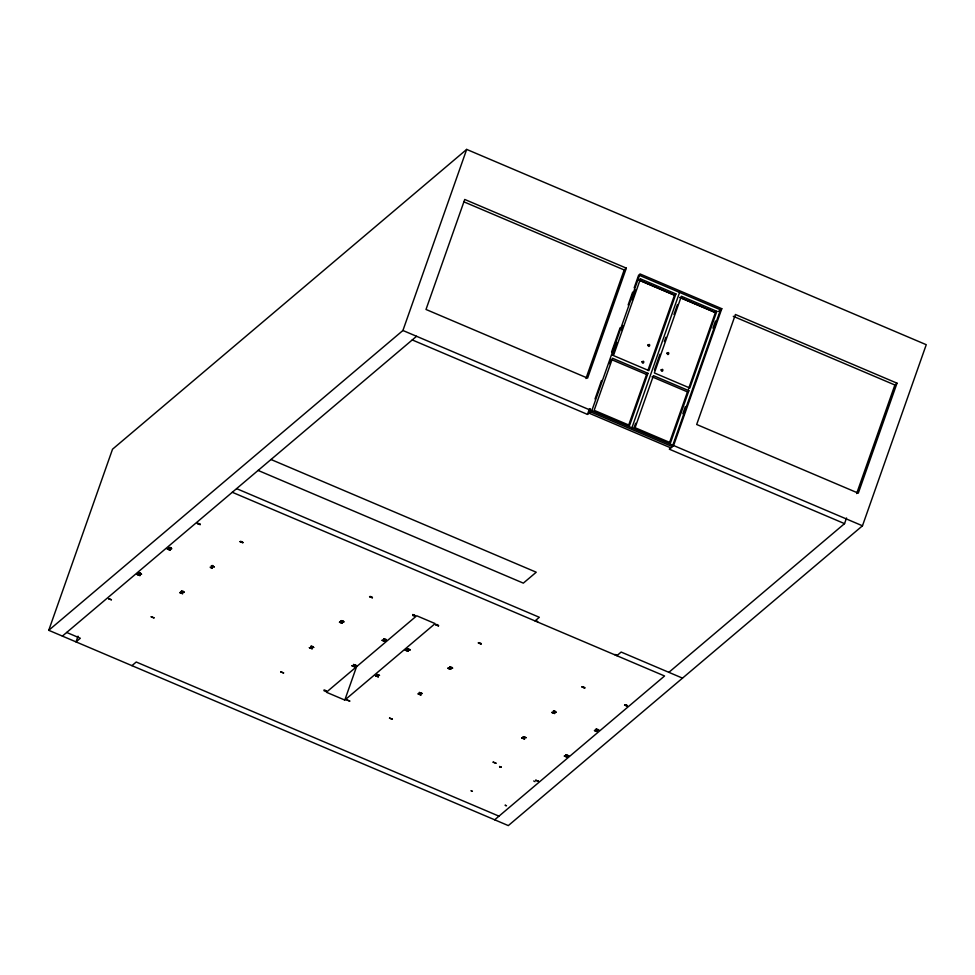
<?xml version="1.0" encoding="UTF-8"?>
<svg xmlns="http://www.w3.org/2000/svg" width="975" height="975" viewBox="0 0 975 975"><rect width="100%" height="100%" fill="white"/><g stroke="black" fill="none" stroke-linecap="round" stroke-linejoin="round"><path stroke-width="1.46" d="M48.75 630.301L112.527 449.207L466.684 149.407L926.25 344.699L862.473 525.793L508.316 825.593L48.75 630.301L402.919 330.488L466.684 149.407M78.037 636.188L76.026 641.891L80.328 638.247L66.69 632.458M344.809 700.062L435.13 623.598L416.727 615.773L326.393 692.238L344.809 700.062L356.85 665.852M585.951 378.519L624.183 269.953L626.328 268.137L464.734 199.461L426.002 309.465L587.596 378.129L626.328 268.137M412.254 339.934L587.486 414.399L589.497 408.696M590.497 408.842L588.985 413.12L670.812 447.891M595.018 399.019L601.538 380.494M611.581 351.987L620.112 327.758M628.144 304.956L632.653 292.122M634.164 287.857L638.674 275.023L720.501 309.794L672.311 446.623L590.497 411.852M621.453 329.855L622.952 325.589M609.619 363.651L611.106 359.434L646.571 374.497L628.619 425.258M612.556 355.327L617.053 342.542M632.056 299.934L635.566 289.989M640.465 278.862L613.458 355.558L648.911 370.634L675.919 293.938L640.465 278.862L639.064 280.044L674.517 295.12L647.9 370.488M647.961 373.315L629.618 425.393L594.165 410.329L612.507 358.239L647.961 373.315L646.462 374.583M631.91 427.806L679.587 292.415M634.067 427.574L635.663 423.26M654.469 369.866L659.965 354.242M664.365 341.555L665.864 337.289M673.969 314.474L677.479 304.541M669.52 442.638L687.473 391.877L652.019 376.813M688.423 389.196L715.431 312.5L679.977 297.436M688.874 390.695L670.532 442.772L635.078 427.708L653.421 375.631L688.874 390.695L687.363 391.974M716.832 311.317L689.825 388.013L654.359 372.95L681.367 296.254L716.832 311.317L715.321 312.597L679.868 297.521M682.853 413.692L685.364 406.563M712.969 328.173L715.479 321.043M587.486 414.399L591.788 410.755L639.966 273.926L721.793 308.697L673.603 445.526L669.301 449.17L844.545 523.636L846.532 517.981M856.647 493.557L894.879 384.991L897.024 383.175L735.43 314.498L696.686 424.491L858.293 493.167L897.024 383.175M326.198 691.043C323.066 687.972 323.078 692.274 326.259 690.848M415.082 615.664C411.669 617.017 412.218 612.848 414.862 615.847M62.388 636.102L416.557 336.29M131.93 665.657L136.232 662.013L498.981 816.16M675.919 293.938L674.408 295.206L638.954 280.142M718.563 311.427L721.793 308.697M535.031 620.929L539.333 617.285L236.584 488.633M616.846 655.7L621.148 652.056L682.512 678.137M494.678 819.804L664.572 675.98L232.294 492.278M668.874 672.336L844.545 523.636M197.876 523.222L200.119 524.062M240.496 541.332L241.154 541.405M167.773 548.706L169.175 549.035M211.892 565.549L212.977 565.646M139.169 572.922L140.254 573.032M137.658 574.202L139.279 574.531M370.073 596.395L372.097 597.053M181.789 591.033L182.812 591.216M180.277 592.312L181.679 592.629M412.693 614.506L414.923 615.347M436.215 624.5L437.3 624.609M341.469 620.612L342.871 620.929M339.97 621.892L341.701 622.367M478.835 642.61L481.065 643.451M384.089 638.723L386.319 639.563M405.771 649.85L408.001 650.678M311.366 646.096L313.389 646.754M450.231 666.827L452.461 667.668M448.378 667.96L449.999 668.289M582.441 686.644L584.671 687.485M625.06 704.754L627.291 705.595M553.837 710.86L555.238 711.177M596.456 728.971L598.687 729.8M594.945 730.238L596.03 730.348M499.883 766.898L500.626 767.093M169.589 547.45L171.515 548.267M500.175 766.959L500.931 767.167M535.019 781.645L533.691 780.963M471.071 790.615L471.888 791.249M505.988 805.679L505.172 805.106M170.089 547.462L170.893 547.767M342.274 620.636L343.712 621.453M625.865 704.779L626.669 705.083M383.236 640.075L383.979 640.319M181.082 592.337L182.508 593.141M552.983 712.213L553.727 712.457M500.943 767.069L499.614 766.618L500.419 767.045M472.424 791.213L471.364 791.042M506.513 805.703L505.428 805.435M499.59 766.472L500.992 767.069M437.239 624.682L438.445 625.341M408.635 648.899L409.841 649.557M449.414 668.143L450.621 668.789M597.358 730.153L596.651 729.861M595.981 730.421L597.188 731.079M140.193 573.105L141.399 573.763M140.071 574.104L139.364 573.812M138.694 574.385L139.9 575.031M463.978 201.874L624.183 269.953M733.273 316.314L894.879 384.991M402.919 330.488L862.473 525.793M271.001 459.505L536.238 572.215L523.331 583.135L258.095 470.425M241.897 541.649L242.726 542.173M553.69 712.347L554.568 712.969M383.943 640.209L384.82 640.831M211.746 567.023C214.463 570.448 206.529 565.476 212.343 567.682M169.138 548.925L170.003 549.547M183.178 591.35L184.019 591.874M642.025 361.774C642.988 366.112 645.511 359.336 642.025 361.774M647.936 345.004C648.899 349.342 651.41 342.578 647.936 345.004M661.123 369.891C662.086 374.217 664.597 367.453 661.123 369.891M667.022 353.121C667.985 357.459 670.507 350.683 667.022 353.121M108.591 598.723L111.382 599.759L108.591 598.723M137.195 574.507L139.986 575.555L137.195 574.507M138.706 573.227L141.497 574.275L138.706 573.227M167.31 549.01L170.101 550.058L167.31 549.01M168.809 547.743L171.6 548.791L168.809 547.743M197.413 523.526L200.204 524.574L197.413 523.526M151.21 616.822L154.001 617.87L151.21 616.822M179.814 592.617L182.605 593.653L179.814 592.617M181.313 591.337L184.104 592.386L181.313 591.337M211.429 565.853L214.22 566.902L211.429 565.853M240.033 541.637L242.824 542.685L240.033 541.637M280.788 671.897L283.579 672.933L280.788 671.897M309.392 647.68L312.183 648.728L309.392 647.68M310.891 646.401L313.682 647.449L310.891 646.401M339.495 622.196L342.286 623.232L339.495 622.196M341.006 620.917L343.797 621.965L341.006 620.917M369.61 596.7L372.401 597.748L369.61 596.7M351.999 665.791L354.803 666.839L351.999 665.791M353.511 664.511L356.302 665.559L353.511 664.511M346.929 700.001L349.72 701.049L346.929 700.001M382.115 640.307L384.906 641.343L382.115 640.307M383.614 639.027L386.417 640.075L383.614 639.027M375.533 675.785L378.324 676.833L375.533 675.785M376.691 674.371L379.482 675.407L376.691 674.371M405.295 650.154L408.086 651.203L405.295 650.154M407.148 649.021L409.939 650.069L407.148 649.021M435.752 624.817L438.543 625.852L435.752 624.817M389.537 718.112L392.328 719.16L389.537 718.112M418.141 693.895L420.932 694.943L418.141 693.895M419.311 692.482L422.102 693.517L419.311 692.482M447.915 668.265L450.706 669.313L447.915 668.265M449.755 667.132L452.546 668.18L449.755 667.132M478.359 642.915L481.15 643.963L478.359 642.915M535.811 620.917L537.554 621.562L535.811 620.917M493.155 762.145L495.946 763.181L493.155 762.145M521.759 737.929L524.55 738.977L521.759 737.929M523.258 736.649L526.049 737.697L523.258 736.649M551.862 712.445L554.653 713.481L551.862 712.445M553.373 711.165L556.164 712.213L553.373 711.165M581.977 686.948L584.768 687.997L581.977 686.948M535.763 780.256L538.553 781.292L535.763 780.256M614.896 654.53L616.651 655.176L614.896 654.53M564.367 756.039L567.158 757.088L564.367 756.039M565.878 754.76L568.669 755.808L565.878 754.76M594.482 730.543L597.273 731.591L594.482 730.543M595.981 729.276L598.772 730.324L595.981 729.276M624.585 705.059L627.376 706.107L624.585 705.059"/></g></svg>
